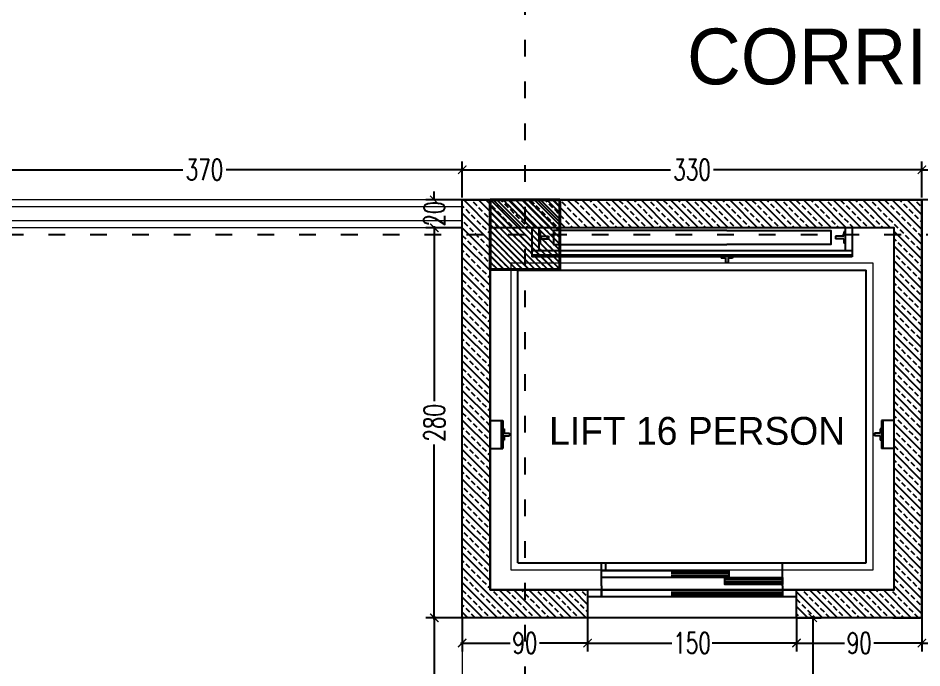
# Model space of a CAD drawing. Header units: centimetres. Extents: x -3207095 to 15275363, y -32656 to 4798027.
# Drawn here: x 691358 to 692007, y 4438383 to 4438849 of the extents above; entities that cross this region are included whole.
import ezdxf

# ---------------------------------------------------------------- set-up
doc = ezdxf.new("R2010")
doc.units = ezdxf.units.CM
doc.linetypes.add('ACAD_ISO03W100', pattern=[30, 12, -18])
doc.linetypes.add('DUZ', pattern=[500, 500])
doc.layers.get('0').update_dxf_attribs({"color": 1, "linetype": 'DUZ'})
for name, color, linetype in [('3K', 4, 'Continuous'), ('DIM', 1, 'DUZ'), ('KAPIACI1', 252, 'Continuous'), ('KOLTAR_F', 145, 'Continuous'), ('TR', 8, 'Continuous')]:
    doc.layers.add(name, color=color, linetype=linetype)
for name, color, linetype, lineweight in [('iç duvar', 7, 'Continuous', 50), ('KAPEN', 151, 'Continuous', 9), ('KOLON_F', 3, 'Continuous', 35)]:
    doc.layers.add(name, color=color, linetype=linetype, lineweight=lineweight)
doc.styles.add('DIM', font='ROMANSTW.SHX', dxfattribs={"width": 0.7})
doc.dimstyles.new('1_100', dxfattribs={"dimtxt": 15, "dimasz": 6, "dimexe": 6, "dimexo": 0, "dimgap": 2, "dimtad": 0, "dimdec": 1, "dimzin": 11, "dimdsep": 46, "dimtxsty": 'DIM', "dimblk": 'ARCHTICK', "dimcen": 3, "dimdle": 1.25, "dimclrt": 2, "dimadec": 0, "dimazin": 0, "dimtfac": 1.25, "dimtdec": 1, "dimtix": 1, "dimtofl": 0, "dimtmove": 1, "dimatfit": 3, "dimldrblk": 'ARCHTICK', "dimfxl": 20, "dimfxlon": 1, "dimtolj": 1, "dimtzin": 0, "dimarcsym": 0})
pattern_1 = [(360, (485222.4554, 4639179.2538), (8e-16, 1.5875), [])]

# ---------------------------------------------------------------- blocks, each defined once
blk = doc.blocks.new('_ArchTick')
at = {"color": 0, "linetype": 'ByBlock', "const_width": 0.15}
blk.add_lwpolyline([(-0.5, -0.5), (0.5, 0.5)], dxfattribs=at)
blk = doc.blocks.new('*D5785')
at = {"layer": 'Defpoints', "color": 0, "linetype": 'Continuous', "lineweight": 5, "transparency": 16777216}
for p in [(691676.93, 4438740.44), (691306.93, 4438718.74), (691676.93, 4438718.74)]:
    blk.add_point(p, dxfattribs=at)
at = {"layer": 'DIM', "color": 0, "linetype": 'Continuous', "lineweight": -2, "transparency": 16777216}
for p, q in [((691306.93, 4438720.44), (691306.93, 4438746.44)), ((691676.93, 4438720.44), (691676.93, 4438746.44)), ((691305.68, 4438740.44), (691476.43, 4438740.44)), ((691678.18, 4438740.44), (691507.43, 4438740.44))]:
    blk.add_line(p, q, dxfattribs=at)
at = {"layer": 'DIM', "color": 0, "linetype": 'Continuous', "lineweight": -2, "transparency": 16777216, "xscale": 6, "yscale": 6, "zscale": 6, "rotation": 180}
blk.add_blockref('_ArchTick', (691306.93, 4438740.44), dxfattribs=at)
at = {"layer": 'DIM', "color": 0, "linetype": 'Continuous', "lineweight": -2, "transparency": 16777216, "xscale": 6, "yscale": 6, "zscale": 6}
blk.add_blockref('_ArchTick', (691676.93, 4438740.44), dxfattribs=at)
at = {"layer": 'DIM', "color": 2, "linetype": 'Continuous', "lineweight": 5, "transparency": 16777216, "insert": (691491.93, 4438740.44), "char_height": 15, "attachment_point": 5, "style": 'DIM'}
blk.add_mtext('\\A1;370', dxfattribs=at)
blk = doc.blocks.new('*D5786')
at = {"layer": 'Defpoints', "color": 0, "linetype": 'Continuous', "lineweight": 5, "transparency": 16777216}
for p in [(692006.93, 4438740.44), (691676.93, 4438718.74), (692006.93, 4438718.74)]:
    blk.add_point(p, dxfattribs=at)
at = {"layer": 'DIM', "color": 0, "linetype": 'Continuous', "lineweight": -2, "transparency": 16777216}
for p, q in [((691676.93, 4438720.44), (691676.93, 4438746.44)), ((692006.93, 4438720.44), (692006.93, 4438746.44)), ((691675.68, 4438740.44), (691826.43, 4438740.44)), ((692008.18, 4438740.44), (691857.43, 4438740.44))]:
    blk.add_line(p, q, dxfattribs=at)
at = {"layer": 'DIM', "color": 0, "linetype": 'Continuous', "lineweight": -2, "transparency": 16777216, "xscale": 6, "yscale": 6, "zscale": 6, "rotation": 180}
blk.add_blockref('_ArchTick', (691676.93, 4438740.44), dxfattribs=at)
at = {"layer": 'DIM', "color": 0, "linetype": 'Continuous', "lineweight": -2, "transparency": 16777216, "xscale": 6, "yscale": 6, "zscale": 6}
blk.add_blockref('_ArchTick', (692006.93, 4438740.44), dxfattribs=at)
at = {"layer": 'DIM', "color": 2, "linetype": 'Continuous', "lineweight": 5, "transparency": 16777216, "insert": (691841.93, 4438740.44), "char_height": 15, "attachment_point": 5, "style": 'DIM'}
blk.add_mtext('\\A1;330', dxfattribs=at)
blk = doc.blocks.new('*D5787')
at = {"layer": 'Defpoints', "color": 0, "linetype": 'Continuous', "lineweight": 5, "transparency": 16777216}
for p in [(692506.93, 4438740.44), (692006.93, 4438718.74), (692506.93, 4438718.74)]:
    blk.add_point(p, dxfattribs=at)
at = {"layer": 'DIM', "color": 0, "linetype": 'Continuous', "lineweight": -2, "transparency": 16777216}
for p, q in [((692006.93, 4438720.44), (692006.93, 4438746.44)), ((692506.93, 4438720.44), (692506.93, 4438746.44)), ((692005.68, 4438740.44), (692241.43, 4438740.44)), ((692508.18, 4438740.44), (692272.43, 4438740.44))]:
    blk.add_line(p, q, dxfattribs=at)
at = {"layer": 'DIM', "color": 0, "linetype": 'Continuous', "lineweight": -2, "transparency": 16777216, "xscale": 6, "yscale": 6, "zscale": 6, "rotation": 180}
blk.add_blockref('_ArchTick', (692006.93, 4438740.44), dxfattribs=at)
at = {"layer": 'DIM', "color": 0, "linetype": 'Continuous', "lineweight": -2, "transparency": 16777216, "xscale": 6, "yscale": 6, "zscale": 6}
blk.add_blockref('_ArchTick', (692506.93, 4438740.44), dxfattribs=at)
at = {"layer": 'DIM', "color": 2, "linetype": 'Continuous', "lineweight": 5, "transparency": 16777216, "insert": (692256.93, 4438740.44), "char_height": 15, "attachment_point": 5, "style": 'DIM'}
blk.add_mtext('\\A1;500', dxfattribs=at)
blk = doc.blocks.new('*D4923')
at = {"layer": 'Defpoints', "color": 0, "linetype": 'Continuous', "lineweight": 5, "transparency": 16777216}
for p in [(691916.93, 4438418.74), (691916.93, 4438178.74), (691928.58, 4438178.74)]:
    blk.add_point(p, dxfattribs=at)
at = {"layer": 'DIM', "color": 0, "linetype": 'Continuous', "lineweight": -2, "transparency": 16777216}
for p, q in [((691916.93, 4438418.74), (691934.58, 4438418.74)), ((691928.58, 4438419.99), (691928.58, 4438314.24)), ((691928.58, 4438177.49), (691928.58, 4438283.24)), ((691916.93, 4438178.74), (691934.58, 4438178.74))]:
    blk.add_line(p, q, dxfattribs=at)
at = {"layer": 'DIM', "color": 0, "linetype": 'Continuous', "lineweight": -2, "transparency": 16777216, "xscale": 6, "yscale": 6, "zscale": 6}
for p, rotation in [((691928.58, 4438418.74), 90), ((691928.58, 4438178.74), 270)]:
    blk.add_blockref('_ArchTick', p, dxfattribs=dict(at, rotation=rotation))
at = {"layer": 'DIM', "color": 2, "linetype": 'Continuous', "lineweight": 5, "transparency": 16777216, "insert": (691928.58, 4438298.74), "char_height": 15, "attachment_point": 5, "rotation": 90, "style": 'DIM'}
blk.add_mtext('\\A1;240', dxfattribs=at)
blk = doc.blocks.new('*D4924')
at = {"layer": 'Defpoints', "color": 0, "linetype": 'Continuous', "lineweight": 5, "transparency": 16777216}
for p in [(691676.93, 4438418.74), (691766.93, 4438418.74), (691766.93, 4438400.65)]:
    blk.add_point(p, dxfattribs=at)
at = {"layer": 'DIM', "color": 0, "linetype": 'Continuous', "lineweight": -2, "transparency": 16777216}
for p, q in [((691676.93, 4438418.74), (691676.93, 4438394.65)), ((691766.93, 4438418.74), (691766.93, 4438394.65)), ((691675.68, 4438400.65), (691711.43, 4438400.65)), ((691768.18, 4438400.65), (691732.43, 4438400.65))]:
    blk.add_line(p, q, dxfattribs=at)
at = {"layer": 'DIM', "color": 0, "linetype": 'Continuous', "lineweight": -2, "transparency": 16777216, "xscale": 6, "yscale": 6, "zscale": 6, "rotation": 180}
blk.add_blockref('_ArchTick', (691676.93, 4438400.65), dxfattribs=at)
at = {"layer": 'DIM', "color": 0, "linetype": 'Continuous', "lineweight": -2, "transparency": 16777216, "xscale": 6, "yscale": 6, "zscale": 6}
blk.add_blockref('_ArchTick', (691766.93, 4438400.65), dxfattribs=at)
at = {"layer": 'DIM', "color": 2, "linetype": 'Continuous', "lineweight": 5, "transparency": 16777216, "insert": (691721.93, 4438400.65), "char_height": 15, "attachment_point": 5, "style": 'DIM'}
blk.add_mtext('\\A1;90', dxfattribs=at)
blk = doc.blocks.new('*D4925')
at = {"layer": 'Defpoints', "color": 0, "linetype": 'Continuous', "lineweight": 5, "transparency": 16777216}
for p in [(691766.93, 4438418.74), (691916.93, 4438418.74), (691916.93, 4438400.65)]:
    blk.add_point(p, dxfattribs=at)
at = {"layer": 'DIM', "color": 0, "linetype": 'Continuous', "lineweight": -2, "transparency": 16777216}
for p, q in [((691766.93, 4438418.74), (691766.93, 4438394.65)), ((691916.93, 4438418.74), (691916.93, 4438394.65)), ((691765.68, 4438400.65), (691827.43, 4438400.65)), ((691918.18, 4438400.65), (691856.43, 4438400.65))]:
    blk.add_line(p, q, dxfattribs=at)
at = {"layer": 'DIM', "color": 0, "linetype": 'Continuous', "lineweight": -2, "transparency": 16777216, "xscale": 6, "yscale": 6, "zscale": 6, "rotation": 180}
blk.add_blockref('_ArchTick', (691766.93, 4438400.65), dxfattribs=at)
at = {"layer": 'DIM', "color": 0, "linetype": 'Continuous', "lineweight": -2, "transparency": 16777216, "xscale": 6, "yscale": 6, "zscale": 6}
blk.add_blockref('_ArchTick', (691916.93, 4438400.65), dxfattribs=at)
at = {"layer": 'DIM', "color": 2, "linetype": 'Continuous', "lineweight": 5, "transparency": 16777216, "insert": (691841.93, 4438400.65), "char_height": 15, "attachment_point": 5, "style": 'DIM'}
blk.add_mtext('\\A1;150', dxfattribs=at)
blk = doc.blocks.new('*D4926')
at = {"layer": 'Defpoints', "color": 0, "linetype": 'Continuous', "lineweight": 5, "transparency": 16777216}
for p in [(691916.93, 4438418.74), (692006.93, 4438418.74), (692006.93, 4438400.65)]:
    blk.add_point(p, dxfattribs=at)
at = {"layer": 'DIM', "color": 0, "linetype": 'Continuous', "lineweight": -2, "transparency": 16777216}
for p, q in [((691916.93, 4438418.74), (691916.93, 4438394.65)), ((692006.93, 4438418.74), (692006.93, 4438394.65)), ((691915.68, 4438400.65), (691951.43, 4438400.65)), ((692008.18, 4438400.65), (691972.43, 4438400.65))]:
    blk.add_line(p, q, dxfattribs=at)
at = {"layer": 'DIM', "color": 0, "linetype": 'Continuous', "lineweight": -2, "transparency": 16777216, "xscale": 6, "yscale": 6, "zscale": 6, "rotation": 180}
blk.add_blockref('_ArchTick', (691916.93, 4438400.65), dxfattribs=at)
at = {"layer": 'DIM', "color": 0, "linetype": 'Continuous', "lineweight": -2, "transparency": 16777216, "xscale": 6, "yscale": 6, "zscale": 6}
blk.add_blockref('_ArchTick', (692006.93, 4438400.65), dxfattribs=at)
at = {"layer": 'DIM', "color": 2, "linetype": 'Continuous', "lineweight": 5, "transparency": 16777216, "insert": (691961.93, 4438400.65), "char_height": 15, "attachment_point": 5, "style": 'DIM'}
blk.add_mtext('\\A1;90', dxfattribs=at)
blk = doc.blocks.new('*D4927')
at = {"layer": 'Defpoints', "color": 0, "linetype": 'Continuous', "lineweight": 5, "transparency": 16777216}
for p in [(692006.93, 4438418.74), (692146.93, 4438418.74), (692146.93, 4438400.65)]:
    blk.add_point(p, dxfattribs=at)
at = {"layer": 'DIM', "color": 0, "linetype": 'Continuous', "lineweight": -2, "transparency": 16777216}
for p, q in [((692006.93, 4438418.74), (692006.93, 4438394.65)), ((692146.93, 4438418.74), (692146.93, 4438394.65)), ((692005.68, 4438400.65), (692062.43, 4438400.65)), ((692148.18, 4438400.65), (692091.43, 4438400.65))]:
    blk.add_line(p, q, dxfattribs=at)
at = {"layer": 'DIM', "color": 0, "linetype": 'Continuous', "lineweight": -2, "transparency": 16777216, "xscale": 6, "yscale": 6, "zscale": 6, "rotation": 180}
blk.add_blockref('_ArchTick', (692006.93, 4438400.65), dxfattribs=at)
at = {"layer": 'DIM', "color": 0, "linetype": 'Continuous', "lineweight": -2, "transparency": 16777216, "xscale": 6, "yscale": 6, "zscale": 6}
blk.add_blockref('_ArchTick', (692146.93, 4438400.65), dxfattribs=at)
at = {"layer": 'DIM', "color": 2, "linetype": 'Continuous', "lineweight": 5, "transparency": 16777216, "insert": (692076.93, 4438400.65), "char_height": 15, "attachment_point": 5, "style": 'DIM'}
blk.add_mtext('\\A1;140', dxfattribs=at)
blk = doc.blocks.new('*D4948')
at = {"layer": 'Defpoints', "color": 0, "linetype": 'Continuous', "lineweight": 5, "transparency": 16777216}
for p in [(691656.93, 4438698.74), (691678.01, 4438698.74), (691678.01, 4438418.74)]:
    blk.add_point(p, dxfattribs=at)
at = {"layer": 'DIM', "color": 0, "linetype": 'Continuous', "lineweight": -2, "transparency": 16777216}
for p, q in [((691676.93, 4438698.74), (691650.93, 4438698.74)), ((691656.93, 4438699.99), (691656.93, 4438574.24)), ((691656.93, 4438417.49), (691656.93, 4438543.24)), ((691676.93, 4438418.74), (691650.93, 4438418.74))]:
    blk.add_line(p, q, dxfattribs=at)
at = {"layer": 'DIM', "color": 0, "linetype": 'Continuous', "lineweight": -2, "transparency": 16777216, "xscale": 6, "yscale": 6, "zscale": 6}
for p, rotation in [((691656.93, 4438698.74), 90), ((691656.93, 4438418.74), 270)]:
    blk.add_blockref('_ArchTick', p, dxfattribs=dict(at, rotation=rotation))
at = {"layer": 'DIM', "color": 2, "linetype": 'Continuous', "lineweight": 5, "transparency": 16777216, "insert": (691656.93, 4438558.74), "char_height": 15, "attachment_point": 5, "rotation": 90, "style": 'DIM'}
blk.add_mtext('\\A1;280', dxfattribs=at)
blk = doc.blocks.new('*D4949')
at = {"layer": 'Defpoints', "color": 0, "linetype": 'Continuous', "lineweight": 5, "transparency": 16777216}
for p in [(691656.93, 4438718.74), (691678.01, 4438718.74), (691678.01, 4438698.74)]:
    blk.add_point(p, dxfattribs=at)
at = {"layer": 'DIM', "color": 0, "linetype": 'Continuous', "lineweight": -2, "transparency": 16777216}
for p, q in [((691656.93, 4438718.74), (691656.93, 4438724.74)), ((691676.93, 4438718.74), (691650.93, 4438718.74)), ((691676.93, 4438698.74), (691650.93, 4438698.74)), ((691656.93, 4438698.74), (691656.93, 4438692.74))]:
    blk.add_line(p, q, dxfattribs=at)
at = {"layer": 'DIM', "color": 0, "linetype": 'Continuous', "lineweight": -2, "transparency": 16777216, "xscale": 6, "yscale": 6, "zscale": 6}
for p, rotation in [((691656.93, 4438718.74), 270), ((691656.93, 4438698.74), 90)]:
    blk.add_blockref('_ArchTick', p, dxfattribs=dict(at, rotation=rotation))
at = {"layer": 'DIM', "color": 2, "linetype": 'Continuous', "lineweight": 5, "transparency": 16777216, "insert": (691656.93, 4438708.74), "char_height": 15, "attachment_point": 5, "rotation": 90, "style": 'DIM'}
blk.add_mtext('\\A1;20', dxfattribs=at)
blk = doc.blocks.new('*D4950')
at = {"layer": 'Defpoints', "color": 0, "linetype": 'Continuous', "lineweight": 5, "transparency": 16777216}
for p in [(691678.01, 4438418.74), (691656.93, 4438178.74), (691677.54, 4438178.74)]:
    blk.add_point(p, dxfattribs=at)
at = {"layer": 'DIM', "color": 0, "linetype": 'Continuous', "lineweight": -2, "transparency": 16777216}
for p, q in [((691676.93, 4438418.74), (691650.93, 4438418.74)), ((691656.93, 4438419.99), (691656.93, 4438314.24)), ((691656.93, 4438177.49), (691656.93, 4438283.24)), ((691676.93, 4438178.74), (691650.93, 4438178.74))]:
    blk.add_line(p, q, dxfattribs=at)
at = {"layer": 'DIM', "color": 0, "linetype": 'Continuous', "lineweight": -2, "transparency": 16777216, "xscale": 6, "yscale": 6, "zscale": 6}
for p, rotation in [((691656.93, 4438418.74), 90), ((691656.93, 4438178.74), 270)]:
    blk.add_blockref('_ArchTick', p, dxfattribs=dict(at, rotation=rotation))
at = {"layer": 'DIM', "color": 2, "linetype": 'Continuous', "lineweight": 5, "transparency": 16777216, "insert": (691656.93, 4438298.74), "char_height": 15, "attachment_point": 5, "rotation": 90, "style": 'DIM'}
blk.add_mtext('\\A1;240', dxfattribs=at)

msp = doc.modelspace()

# ---------------------------------------------------------------- hatches: boundary and pattern name
h = msp.add_hatch()
h.set_pattern_fill('ANSI33', color=252, scale=30, angle=90)
h.set_pattern_definition([(135, (5211313.0894, 3691926.1614), (-5.303300859, -5.303300859), []), (135, (5211313.0894, 3691931.465), (-5.303300859, -5.303300859), [3.75, -1.875])])
h.paths.add_polyline_path([(691766.93, 4438438.74), (691766.93, 4438418.74), (691676.93, 4438418.74), (691676.93, 4438718.74), (692006.93, 4438718.74), (692006.93, 4438418.74), (691916.93, 4438418.74), (691916.93, 4438438.74), (691986.93, 4438438.74), (691986.93, 4438698.74), (691696.93, 4438698.74), (691696.93, 4438438.74)])
at = {"layer": 'KOLTAR_F'}
h = msp.add_hatch(dxfattribs=at)
h.set_pattern_fill('ANSI33', color=256, angle=90, style=0)
h.set_pattern_definition([(135, (5195229.399, 3778085.264), (-4.4901280605, -4.4901280605), []), (135, (5195229.399, 3778089.754), (-4.4901280605, -4.4901280605), [3.175, -1.5875])])
h.paths.add_polyline_path([(691746.93, 4438668.74), (691746.93, 4438718.74), (691696.93, 4438718.74), (691696.93, 4438668.74)])
h = msp.add_hatch(dxfattribs=at)
h.set_pattern_fill('ANSI33', color=256, angle=90, style=0)
h.set_pattern_definition([(135, (5196109.399, 3778085.264), (-4.4901280605, -4.4901280605), []), (135, (5196109.399, 3778089.754), (-4.4901280605, -4.4901280605), [3.175, -1.5875])])
h.paths.add_polyline_path([(691696.93, 4438668.74), (691696.93, 4438718.74), (691746.93, 4438718.74), (691746.93, 4438668.74)])
at = {"layer": 'TR'}
h = msp.add_hatch(dxfattribs=at)
h.set_pattern_fill('LINE', color=256, scale=0.5, angle=360, style=0)
h.set_pattern_definition(pattern_1)
h.paths.add_polyline_path([(691868.43, 4438452.74), (691868.43, 4438447.74), (691865.43, 4438447.74), (691826.93, 4438447.74), (691826.93, 4438452.74)])
h.paths.add_polyline_path([(691906.93, 4438447.74), (691906.93, 4438442.74), (691865.43, 4438442.74), (691865.43, 4438447.74)])
h = msp.add_hatch(dxfattribs=at)
h.set_pattern_fill('LINE', color=256, scale=0.5, angle=360, style=0)
h.set_pattern_definition(pattern_1)
h.paths.add_polyline_path([(691906.93, 4438438.74), (691906.93, 4438433.74), (691826.93, 4438433.74), (691826.93, 4438438.74)])

# ---------------------------------------------------------------- linework, layer by layer
at = {"color": 232, "linetype": 'ACAD_ISO03W100'}
for p, q in [((691721.93, 4439853.74), (691721.93, 4436723.74)), ((694061.93, 4438693.74), (690121.93, 4438693.74))]:
    msp.add_line(p, q, dxfattribs=at)
at = {"color": 7}
for p, q in [((692506.93, 4438718.74), (691676.93, 4438718.74)), ((692006.93, 4438418.74), (692006.93, 4438718.74)), ((691986.93, 4438698.74), (691696.93, 4438698.74)), ((691696.93, 4438438.74), (691696.93, 4438698.74)), ((691986.93, 4438438.74), (691986.93, 4438698.74)), ((691986.93, 4438438.74), (691696.93, 4438438.74)), ((692006.93, 4438418.74), (691676.93, 4438418.74)), ((691985.98, 4438418.74), (692005.98, 4438418.74))]:
    msp.add_line(p, q, dxfattribs=at)
at = {"color": 0, "lineweight": 18, "ltscale": 40}
for p, q in [((692006.93, 4438718.74), (691676.93, 4438718.74)), ((692006.93, 4438418.74), (692006.93, 4438718.74)), ((691986.93, 4438698.74), (691696.93, 4438698.74)), ((691696.93, 4438698.74), (691696.93, 4438438.74)), ((691986.93, 4438438.74), (691986.93, 4438698.74)), ((691766.93, 4438438.74), (691696.93, 4438438.74)), ((691986.93, 4438438.74), (691916.93, 4438438.74)), ((691766.93, 4438418.74), (691676.93, 4438418.74)), ((692006.93, 4438418.74), (691916.93, 4438418.74))]:
    msp.add_line(p, q, dxfattribs=at)
at = {"color": 7}
msp.add_lwpolyline([(691766.93, 4438438.74), (691766.93, 4438418.74), (691676.93, 4438418.74), (691676.93, 4438718.74), (692006.93, 4438718.74), (692006.93, 4438418.74), (691916.93, 4438418.74), (691916.93, 4438438.74), (691986.93, 4438438.74), (691986.93, 4438698.74), (691696.93, 4438698.74), (691696.93, 4438438.74), (691766.93, 4438438.74)], dxfattribs=at)
at = {"color": 0, "lineweight": 18, "ltscale": 40}
for points in [[(691971.93, 4438673.26), (691711.93, 4438673.26), (691711.93, 4438453.26), (691971.93, 4438453.26)], [(691966.93, 4438668.26), (691716.93, 4438668.26), (691716.93, 4438458.26), (691966.93, 4438458.26)]]:
    msp.add_lwpolyline(points, close=True, dxfattribs=at)
at = {"layer": '3K'}
for p, q in [((691726.93, 4438698.36), (691726.93, 4438678.02)), ((691731.93, 4438698.36), (691731.93, 4438682.3)), ((691951.93, 4438698.36), (691951.93, 4438682.3)), ((691956.93, 4438698.36), (691956.93, 4438678.02)), ((691731.93, 4438695.8), (691732.93, 4438695.8)), ((691732.93, 4438695.8), (691732.93, 4438692.8)), ((691732.93, 4438692.8), (691738.93, 4438692.8)), ((691732.93, 4438690.8), (691738.93, 4438690.8)), ((691732.93, 4438690.8), (691732.93, 4438687.8)), ((691738.93, 4438692.8), (691738.93, 4438690.8)), ((691950.93, 4438692.8), (691944.93, 4438692.8)), ((691944.93, 4438692.8), (691944.93, 4438690.8)), ((691950.93, 4438690.8), (691944.93, 4438690.8)), ((691950.93, 4438695.8), (691950.93, 4438692.8)), ((691951.93, 4438695.8), (691950.93, 4438695.8)), ((691950.93, 4438690.8), (691950.93, 4438687.8)), ((691731.93, 4438687.8), (691732.93, 4438687.8)), ((691951.93, 4438687.8), (691950.93, 4438687.8)), ((691956.93, 4438682.3), (691726.93, 4438682.3)), ((691956.93, 4438679.02), (691726.93, 4438679.02)), ((691956.93, 4438678.02), (691726.93, 4438678.02)), ((691862.93, 4438678.02), (691862.93, 4438677.02)), ((691870.93, 4438678.02), (691870.93, 4438677.02)), ((691865.93, 4438677.02), (691862.93, 4438677.02)), ((691865.93, 4438677.02), (691865.93, 4438673.71)), ((691867.93, 4438673.71), (691865.93, 4438673.71)), ((691867.93, 4438677.02), (691867.93, 4438673.71)), ((691870.93, 4438677.02), (691867.93, 4438677.02)), ((691716.93, 4438458.26), (691716.93, 4438668.26)), ((691716.93, 4438668.26), (691966.93, 4438668.26)), ((691966.93, 4438458.26), (691966.93, 4438668.26)), ((691696.93, 4438560.38), (691705.99, 4438560.38)), ((691704.99, 4438560.38), (691704.99, 4438540.38)), ((691705.99, 4438560.38), (691705.99, 4438540.38)), ((691705.99, 4438554.38), (691706.99, 4438554.38)), ((691706.99, 4438554.38), (691706.99, 4438551.38)), ((691977.87, 4438554.38), (691976.87, 4438554.38)), ((691976.87, 4438554.38), (691976.87, 4438551.38)), ((691986.93, 4438560.38), (691977.87, 4438560.38)), ((691977.87, 4438560.38), (691977.87, 4438540.38)), ((691978.87, 4438560.38), (691978.87, 4438540.38)), ((691706.99, 4438551.38), (691710.99, 4438551.38)), ((691706.99, 4438549.38), (691706.99, 4438546.38)), ((691706.99, 4438549.38), (691710.99, 4438549.38)), ((691710.99, 4438551.38), (691710.99, 4438549.38)), ((691976.87, 4438551.38), (691972.87, 4438551.38)), ((691972.87, 4438551.38), (691972.87, 4438549.38)), ((691976.87, 4438549.38), (691972.87, 4438549.38)), ((691976.87, 4438549.38), (691976.87, 4438546.38)), ((691705.99, 4438546.38), (691706.99, 4438546.38)), ((691977.87, 4438546.38), (691976.87, 4438546.38)), ((691696.93, 4438540.38), (691705.99, 4438540.38)), ((691986.93, 4438540.38), (691977.87, 4438540.38)), ((691716.93, 4438458.26), (691966.93, 4438458.26)), ((691776.93, 4438441.75), (691776.93, 4438458.26)), ((691779.93, 4438452.74), (691779.93, 4438458.26)), ((691906.93, 4438441.75), (691906.93, 4438458.26)), ((691788.66, 4438438.74), (691766.93, 4438438.74)), ((691776.93, 4438441.74), (691776.93, 4438433.74)), ((691776.93, 4438433.74), (691776.93, 4438438.74)), ((691906.93, 4438441.74), (691906.93, 4438433.74)), ((691788.66, 4438433.74), (691766.93, 4438433.74))]:
    msp.add_line(p, q, dxfattribs=at)
for points in [[(691866.93, 4438696.8), (691742.43, 4438696.8), (691742.43, 4438686.8), (691866.93, 4438686.8)], [(691866.93, 4438696.8), (691941.43, 4438696.8), (691941.43, 4438686.8), (691866.93, 4438686.8)], [(691916.93, 4438433.74), (691776.93, 4438433.74), (691776.93, 4438438.74), (691916.93, 4438438.74)]]:
    msp.add_lwpolyline(points, dxfattribs=at)
for points in [[(691868.43, 4438447.74), (691776.93, 4438447.74), (691776.93, 4438452.74), (691868.43, 4438452.74)], [(691906.93, 4438442.74), (691865.43, 4438442.74), (691865.43, 4438447.74), (691906.93, 4438447.74)]]:
    msp.add_lwpolyline(points, close=True, dxfattribs=at)
at = {"layer": 'iç duvar', "color": 252, "linetype": 'Continuous', "lineweight": 5, "true_color": 0x939598}
for p, q in [((691676.93, 4438718.74), (691306.93, 4438718.74)), ((691746.93, 4438718.74), (692436.93, 4438718.74)), ((691676.93, 4438698.74), (691306.93, 4438698.74))]:
    msp.add_line(p, q, dxfattribs=at)
at = {"layer": 'iç duvar', "color": 251, "lineweight": 5}
msp.add_line((691676.93, 4438418.74), (691676.46, 4438178.74), dxfattribs=at)
at = {"layer": 'KAPEN'}
for p, q in [((691676.93, 4438713.74), (691306.93, 4438713.74)), ((691676.93, 4438703.74), (691306.93, 4438703.74))]:
    msp.add_line(p, q, dxfattribs=at)
at = {"layer": 'KAPIACI1'}
for p, q in [((691916.93, 4438438.74), (691766.93, 4438438.74)), ((691916.93, 4438418.74), (691766.93, 4438418.74))]:
    msp.add_line(p, q, dxfattribs=at)
at = {"layer": 'KOLON_F'}
for points in [[(691746.93, 4438668.74), (691746.93, 4438718.74), (691696.93, 4438718.74), (691696.93, 4438668.74)], [(691696.93, 4438668.74), (691696.93, 4438718.74), (691746.93, 4438718.74), (691746.93, 4438668.74)]]:
    msp.add_lwpolyline(points, close=True, dxfattribs=at)

# ---------------------------------------------------------------- texts
at = {"attachment_point": 1}
for s, width, insert, char_height in [('{\\fCentury Gothic|b0|i0|c162|p34;\\H1.00001x;\\C7;CORRIDOR}', 451.7355, (691838.31, 4438841.8), 40), ('{\\fCentury Gothic|b0|i0|c162|p34;\\C7;LIFT 16 PERSON}', 238.5941, (691739.31, 4438562.97), 20)]:
    msp.add_mtext_dynamic_manual_height_columns(s, width=width, gutter_width=12.5, heights=[0], dxfattribs=dict(at, insert=insert, char_height=char_height))

# ---------------------------------------------------------------- dimensions: what is measured, and where the dimension line sits
at = {"layer": 'DIM', "linetype": 'Continuous', "lineweight": 5}
for base, p1, p2, picture, middle in [((691676.93, 4438740.44), (691306.93, 4438718.74), (691676.93, 4438718.74), '*D5785', (691491.93, 4438740.44)), ((692006.93, 4438740.44), (691676.93, 4438718.74), (692006.93, 4438718.74), '*D5786', (691841.93, 4438740.44)), ((692506.93, 4438740.44), (692006.93, 4438718.74), (692506.93, 4438718.74), '*D5787', (692256.93, 4438740.44)), ((691766.93, 4438400.65), (691676.93, 4438418.74), (691766.93, 4438418.74), '*D4924', (691721.93, 4438400.65)), ((691916.93, 4438400.65), (691766.93, 4438418.74), (691916.93, 4438418.74), '*D4925', (691841.93, 4438400.65)), ((692006.93, 4438400.65), (691916.93, 4438418.74), (692006.93, 4438418.74), '*D4926', (691961.93, 4438400.65)), ((692146.93, 4438400.65), (692006.93, 4438418.74), (692146.93, 4438418.74), '*D4927', (692076.93, 4438400.65))]:
    dim = msp.add_linear_dim(base=base, p1=p1, p2=p2, dimstyle='1_100', dxfattribs=at)
    dim.commit()
    dim.dimension.update_dxf_attribs({"geometry": picture, "text_midpoint": middle})
for base, p1, p2, picture, middle in [((691656.93, 4438718.74), (691678.01, 4438698.74), (691678.01, 4438718.74), '*D4949', (691656.93, 4438708.74)), ((691656.93, 4438698.74), (691678.01, 4438418.74), (691678.01, 4438698.74), '*D4948', (691656.93, 4438558.74)), ((691656.93, 4438178.74), (691678.01, 4438418.74), (691677.54, 4438178.74), '*D4950', (691656.93, 4438298.74)), ((691928.58, 4438178.74), (691916.93, 4438418.74), (691916.93, 4438178.74), '*D4923', (691928.58, 4438298.74))]:
    dim = msp.add_linear_dim(base=base, p1=p1, p2=p2, angle=90, dimstyle='1_100', dxfattribs=at)
    dim.commit()
    dim.dimension.update_dxf_attribs({"geometry": picture, "text_midpoint": middle})

doc.saveas('drawing.dxf')
